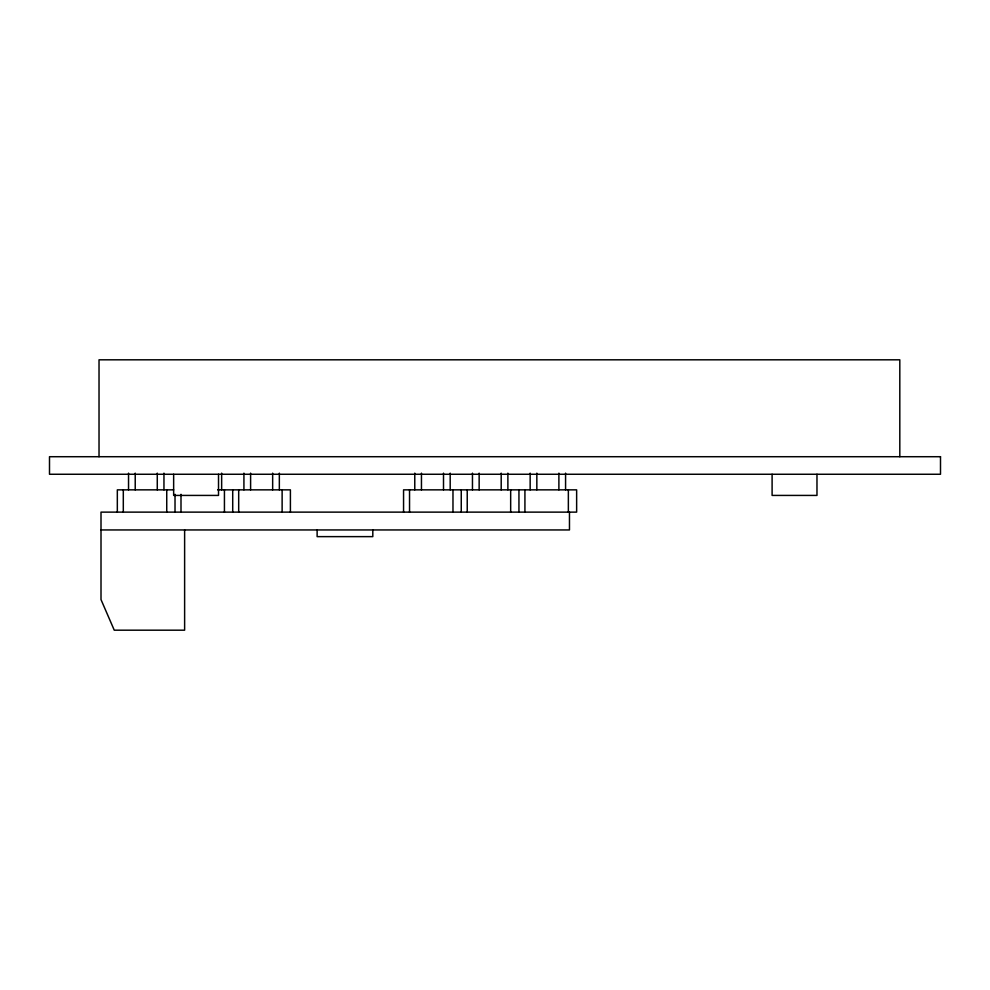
<?xml version="1.0" encoding="UTF-8"?>
<svg xmlns="http://www.w3.org/2000/svg" width="990" height="990" viewBox="0 0 990 990"><rect width="100%" height="100%" fill="white"/><g stroke="black" fill="none" stroke-linecap="round" stroke-linejoin="round"><path stroke-width="1.49" d="M173.646 489.852L117.327 489.852L117.327 512.127M217.639 489.852L290.404 489.852L290.404 512.127M101.005 529.947L569.473 529.947L569.473 512.127M899.811 456.712L899.811 359.815L99.025 359.815L99.025 456.712M816.973 474.26L816.973 495.421L772.101 495.421L772.101 474.26M568.359 489.852L568.359 512.127M565.575 473.146L565.575 489.852M558.892 473.146L558.892 489.852M536.84 473.146L536.84 489.852M530.157 473.146L530.157 489.852M524.923 489.852L524.923 512.127M518.946 489.852L518.946 512.127M510.667 489.852L510.667 512.127M507.882 473.146L507.882 489.852M501.2 473.146L501.2 489.852M479.148 473.146L479.148 489.852M472.465 473.146L472.465 489.852M467.231 489.852L467.231 512.127M461.253 489.852L461.253 512.127M452.975 489.852L452.975 512.127M450.19 473.146L450.19 489.852M443.508 473.146L443.508 489.852M421.455 473.146L421.455 489.852M414.773 473.146L414.773 489.852M409.538 489.852L409.538 512.127M403.561 512.127L403.561 489.852L576.638 489.852L576.638 512.127L101.005 512.127L101.005 599.581L114.258 630.185L184.623 630.185L184.623 529.947M372.809 529.947L372.809 536.63L317.122 536.63L317.122 529.947M282.125 489.852L282.125 512.127M279.341 473.146L279.341 489.852M272.658 473.146L272.658 489.852M250.606 473.146L250.606 489.852M243.924 473.146L243.924 489.852M238.689 489.852L238.689 512.127M232.712 489.852L232.712 512.127M224.433 489.852L224.433 512.127M221.649 473.146L221.649 489.852M218.518 474.26L218.518 495.421L173.646 495.421L173.646 474.26M180.997 494.307L180.997 512.127M175.02 494.307L175.02 512.127M166.741 489.852L166.741 512.127M163.956 473.146L163.956 489.852M157.274 473.146L157.274 489.852M135.222 473.146L135.222 489.852M128.539 473.146L128.539 489.852M123.305 489.852L123.305 512.127M940.5 456.712L49.5 456.712L49.5 474.26L940.5 474.26L940.5 456.712"/></g></svg>
